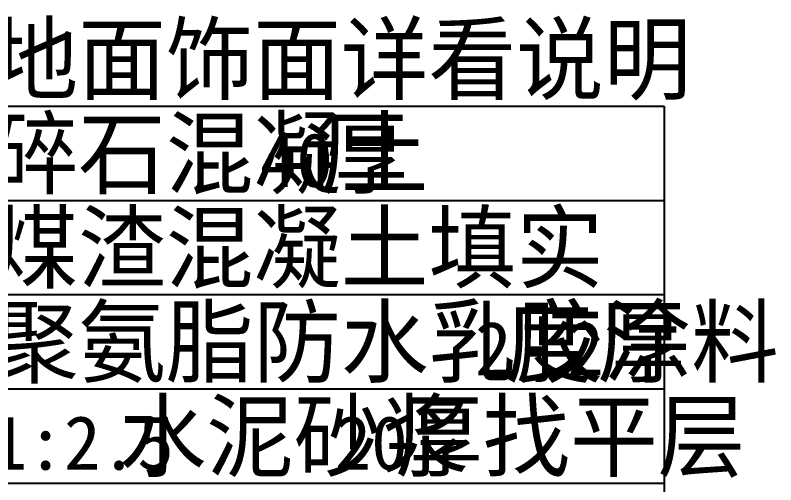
# Model space of a CAD drawing. Header units: metres. Extents: x -1619 to 1651, y 251 to 2895.
# Drawn here: x -1013 to 116, y 2198 to 2895 of the extents above; entities that cross this region are included whole.
import ezdxf

# ---------------------------------------------------------------- set-up
doc = ezdxf.new("R2010")
doc.units = ezdxf.units.M
doc.layers.add('PUB_TEXT', color=7, linetype='Continuous')
doc.layers.add('S_SURFACE', color=6, linetype='Continuous')

msp = doc.modelspace()

# ---------------------------------------------------------------- linework, layer by layer
at = {"layer": 'S_SURFACE'}
for p, q in [((-1049.82, 2760.3), (-49.82, 2760.3)), ((-49.82, 2760), (-49.82, 1240)), ((-1049.82, 2620.3), (-49.82, 2620.3)), ((-1049.82, 2480.3), (-49.82, 2480.3)), ((-1049.82, 2340.3), (-49.82, 2340.3)), ((-1049.82, 2200.3), (-49.82, 2200.3))]:
    msp.add_line(p, q, dxfattribs=at)

# ---------------------------------------------------------------- texts
at = {"layer": 'PUB_TEXT'}
for s, height, p in [('地面饰面详看说明', 100, (-1049.82, 2780.3)), ('碎石混凝土', 100, (-1049.82, 2640.3)), ('厚', 100, (-560.64, 2640.3)), ('40', 80, (-650.43, 2640.3)), ('煤渣混凝土填实', 100, (-1049.82, 2500.3)), ('聚氨脂防水乳胶涂料', 100, (-1049.82, 2360.3)), ('度', 100, (-286.12, 2360.3)), ('厚', 100, (-149.27, 2360.3)), ('2', 80, (-330.83, 2360.3)), ('2', 80, (-193.97, 2360.3)), ('水泥砂浆', 100, (-859.62, 2220.3)), ('厚找平层', 100, (-449.57, 2220.3)), ('1:2.5', 80, (-1049.82, 2220.3)), ('20', 80, (-539.37, 2220.3))]:
    msp.add_text(s, height=height, dxfattribs=at).set_placement(p)

doc.saveas('drawing.dxf')
